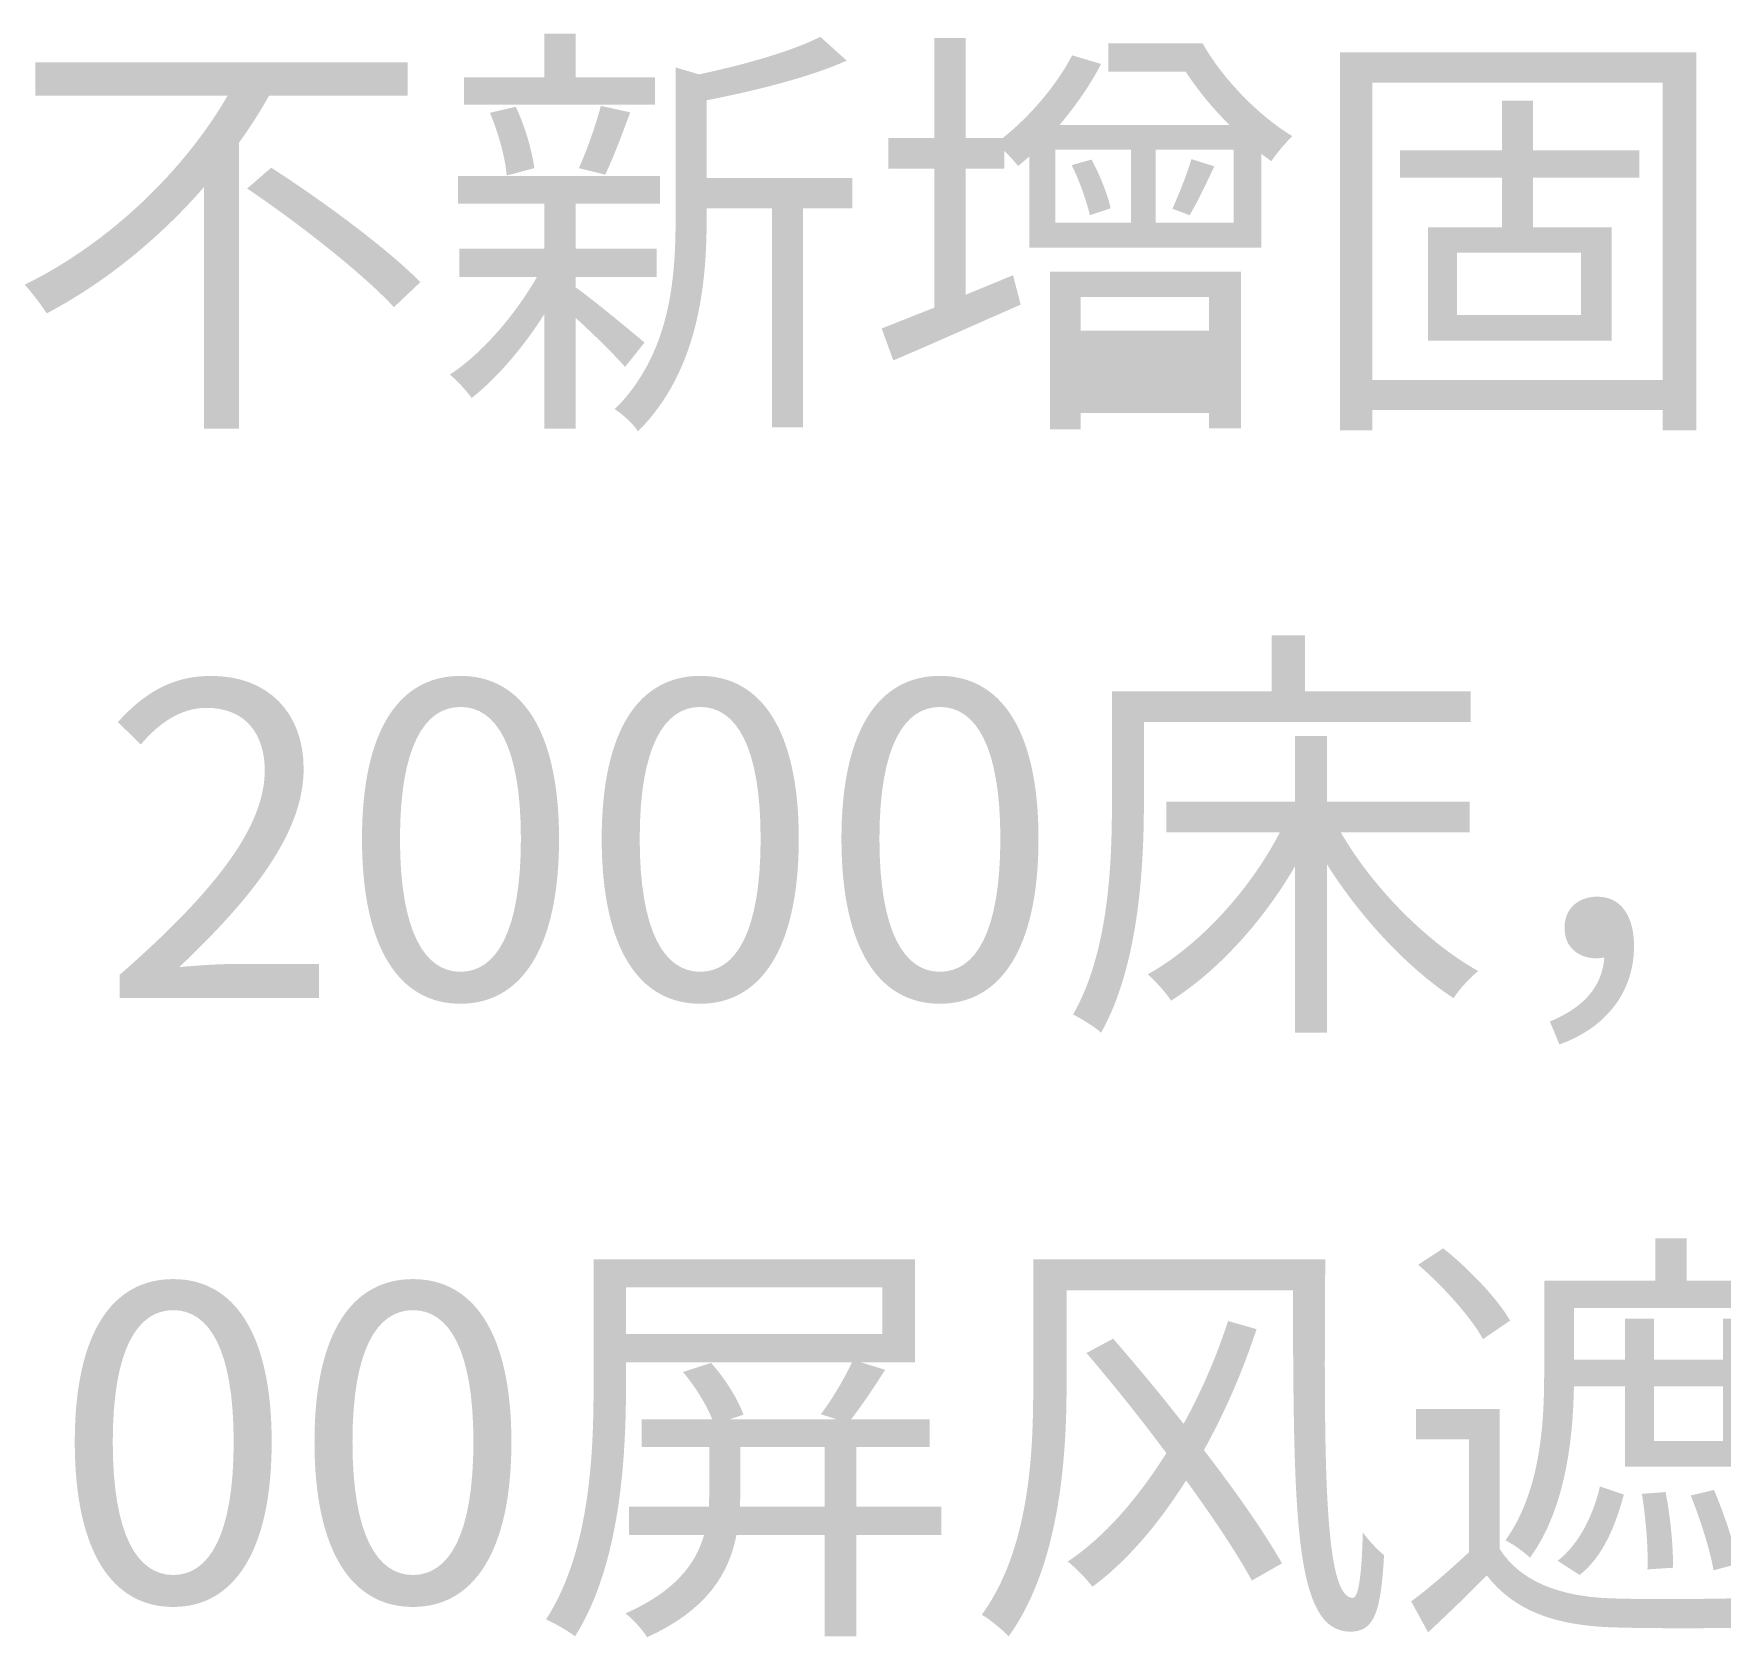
# Model space of a CAD drawing. Header units: millimetres. Extents: x -4600 to 229000, y -4300 to 19460.
# Drawn here: x 60033 to 61153, y 13771 to 14835 of the extents above; entities that cross this region are included whole.
import ezdxf

# ---------------------------------------------------------------- set-up
doc = ezdxf.new("R2010")
doc.units = ezdxf.units.MM
doc.header["$LTSCALE"] = 100
doc.layers.add('A-NOTE', color=7, linetype='Continuous', lineweight=18)

# ---------------------------------------------------------------- blocks, each defined once
blk = doc.blocks.new('A02_SHEET')
at = {"layer": 'A-NOTE'}
for points in [[(20371.9, 14834.5), (20371.9, 14805.6), (20318.6, 14805.6), (20318.6, 14787.5), (20445.3, 14787.5), (20445.3, 14805.6), (20392.8, 14805.6), (20392.8, 14834.5), (20371.9, 14834.5)], [(20727.7, 14599.6), (20727.7, 14622.5), (20812.8, 14622.5), (20812.8, 14599.6), (20727.7, 14599.6)]]:
    blk.add_hatch(color=256, dxfattribs=at).paths.add_polyline_path(points)
h = blk.add_hatch(color=256, dxfattribs=at)
edge = h.paths.add_edge_path()
edge.add_spline(control_points=[(20555, 14832.5), (20536.4, 14823), (20504.3, 14813.9), (20474.5, 14807.6)], knot_values=[0, 0, 0, 0, 1, 1, 1, 1], degree=3, periodic=0)
edge.add_line((20474.5, 14807.6), (20459, 14812.2))
edge.add_line((20459, 14812.2), (20459, 14711.9))
edge.add_spline(control_points=[(20459, 14711.9), (20459, 14671.5), (20455.3, 14621.9), (20418.6, 14585.5)], knot_values=[0, 0, 0, 0, 1, 1, 1, 1], degree=3, periodic=0)
edge.add_spline(control_points=[(20418.6, 14585.5), (20423.5, 14582.7), (20431.2, 14575.5), (20434.1, 14570.9)], knot_values=[0, 0, 0, 0, 1, 1, 1, 1], degree=3, periodic=0)
edge.add_spline(control_points=[(20434.1, 14570.9), (20474.2, 14610.8), (20479.6, 14668.6), (20479.6, 14711.6)], knot_values=[0, 0, 0, 0, 1, 1, 1, 1], degree=3, periodic=0)
edge.add_line((20479.6, 14711.6), (20479.6, 14718.8))
edge.add_line((20479.6, 14718.8), (20522.9, 14718.8))
edge.add_line((20522.9, 14718.8), (20522.9, 14573.5))
edge.add_line((20522.9, 14573.5), (20543.5, 14573.5))
edge.add_line((20543.5, 14573.5), (20543.5, 14718.8))
edge.add_line((20543.5, 14718.8), (20576.2, 14718.8))
edge.add_line((20576.2, 14718.8), (20576.2, 14738.8))
edge.add_line((20576.2, 14738.8), (20479.6, 14738.8))
edge.add_line((20479.6, 14738.8), (20479.6, 14790.4))
edge.add_spline(control_points=[(20479.6, 14790.4), (20511.7, 14796.7), (20547.8, 14805.6), (20572.5, 14816.7)], knot_values=[0, 0, 0, 0, 1, 1, 1, 1], degree=3, periodic=0)
edge.add_line((20572.5, 14816.7), (20555, 14832.5))
h = blk.add_hatch(color=256, dxfattribs=at)
edge = h.paths.add_edge_path()
edge.add_spline(control_points=[(20722, 14820.2), (20711.4, 14799.8), (20693.9, 14779.8), (20676.2, 14765.5)], knot_values=[0, 0, 0, 0, 1, 1, 1, 1], degree=3, periodic=0)
edge.add_line((20676.2, 14765.5), (20651.5, 14765.5))
edge.add_line((20651.5, 14765.5), (20651.5, 14831.6))
edge.add_line((20651.5, 14831.6), (20630.6, 14831.6))
edge.add_line((20630.6, 14831.6), (20630.6, 14765.5))
edge.add_line((20630.6, 14765.5), (20600.2, 14765.5))
edge.add_line((20600.2, 14765.5), (20600.2, 14745.1))
edge.add_line((20600.2, 14745.1), (20630.6, 14745.1))
edge.add_line((20630.6, 14745.1), (20630.6, 14652.9))
edge.add_line((20630.6, 14652.9), (20595.7, 14639.1))
edge.add_line((20595.7, 14639.1), (20603.4, 14617.9))
edge.add_spline(control_points=[(20603.4, 14617.9), (20627.7, 14628.2), (20658.4, 14642), (20687.9, 14654.9)], knot_values=[0, 0, 0, 0, 1, 1, 1, 1], degree=3, periodic=0)
edge.add_line((20687.9, 14654.9), (20682.8, 14674.4))
edge.add_line((20682.8, 14674.4), (20651.5, 14661.5))
edge.add_line((20651.5, 14661.5), (20651.5, 14745.1))
edge.add_line((20651.5, 14745.1), (20677, 14745.1))
edge.add_line((20677, 14745.1), (20677, 14756.9))
edge.add_spline(control_points=[(20677, 14756.9), (20680.5, 14753.4), (20684.2, 14749.4), (20686.2, 14746.8)], knot_values=[0, 0, 0, 0, 1, 1, 1, 1], degree=3, periodic=0)
edge.add_line((20686.2, 14746.8), (20693.6, 14753.1))
edge.add_line((20693.6, 14753.1), (20693.6, 14692.7))
edge.add_line((20693.6, 14692.7), (20847.5, 14692.7))
edge.add_line((20847.5, 14692.7), (20847.5, 14754.9))
edge.add_line((20847.5, 14754.9), (20854.1, 14750))
edge.add_spline(control_points=[(20854.1, 14750), (20857.5, 14755.2), (20863.8, 14762.6), (20868.1, 14766.6)], knot_values=[0, 0, 0, 0, 1, 1, 1, 1], degree=3, periodic=0)
edge.add_spline(control_points=[(20868.1, 14766.6), (20846.6, 14779.5), (20822, 14804.1), (20808.5, 14828.2)], knot_values=[0, 0, 0, 0, 1, 1, 1, 1], degree=3, periodic=0)
edge.add_line((20808.5, 14828.2), (20746.1, 14828.2))
edge.add_line((20746.1, 14828.2), (20746.1, 14809.3))
edge.add_line((20746.1, 14809.3), (20797.4, 14809.3))
edge.add_spline(control_points=[(20797.4, 14809.3), (20805.4, 14797), (20815.4, 14784.9), (20826.3, 14774.1)], knot_values=[0, 0, 0, 0, 1, 1, 1, 1], degree=3, periodic=0)
edge.add_line((20826.3, 14774.1), (20713.7, 14774.1))
edge.add_spline(control_points=[(20713.7, 14774.1), (20724.3, 14786.7), (20734, 14800.4), (20741.2, 14814.5)], knot_values=[0, 0, 0, 0, 1, 1, 1, 1], degree=3, periodic=0)
edge.add_line((20741.2, 14814.5), (20722, 14820.2))
h.paths.add_polyline_path([(20707.4, 14676.7), (20707.4, 14572.1), (20727.7, 14572.1), (20727.7, 14583), (20812.8, 14583), (20812.8, 14572.9), (20834, 14572.9), (20834, 14676.7), (20707.4, 14676.7)], flags=0)
h.paths.add_polyline_path([(20727.7, 14637.7), (20727.7, 14660), (20812.8, 14660), (20812.8, 14637.7), (20727.7, 14637.7)], flags=0)
h.paths.add_polyline_path([(20777.3, 14757.7), (20829.2, 14757.7), (20829.2, 14709.3), (20777.3, 14709.3), (20777.3, 14757.7)], flags=0)
edge = h.paths.add_edge_path(flags=0)
edge.add_spline(control_points=[(20801.1, 14751.4), (20798.5, 14742.3), (20792.8, 14727.9), (20788.5, 14718.5)], knot_values=[0, 0, 0, 0, 1, 1, 1, 1], degree=3, periodic=0)
edge.add_line((20788.5, 14718.5), (20799.9, 14714.2))
edge.add_spline(control_points=[(20799.9, 14714.2), (20805.1, 14722.8), (20810.8, 14734.8), (20816.3, 14746.6)], knot_values=[0, 0, 0, 0, 1, 1, 1, 1], degree=3, periodic=0)
edge.add_line((20816.3, 14746.6), (20801.1, 14751.4))
h.paths.add_polyline_path([(20710.8, 14757.7), (20761, 14757.7), (20761, 14709.3), (20710.8, 14709.3), (20710.8, 14757.7)], flags=0)
edge = h.paths.add_edge_path(flags=0)
edge.add_spline(control_points=[(20721.7, 14747.4), (20726.9, 14737.1), (20731.7, 14723.1), (20733.8, 14714.2)], knot_values=[0, 0, 0, 0, 1, 1, 1, 1], degree=3, periodic=0)
edge.add_line((20733.8, 14714.2), (20747.5, 14718.8))
edge.add_spline(control_points=[(20747.5, 14718.8), (20745.8, 14727.4), (20740.3, 14741.1), (20734.9, 14751.1)], knot_values=[0, 0, 0, 0, 1, 1, 1, 1], degree=3, periodic=0)
edge.add_line((20734.9, 14751.1), (20721.7, 14747.4))
h = blk.add_hatch(color=256, dxfattribs=at)
h.paths.add_polyline_path([(20899.6, 14822.2), (20899.6, 14571.5), (20921.1, 14571.5), (20921.1, 14585), (21113.6, 14585), (21113.6, 14571.5), (21136, 14571.5), (21136, 14822.2), (20899.6, 14822.2)])
h.paths.add_polyline_path([(20921.1, 14605), (20921.1, 14802.1), (21113.6, 14802.1), (21113.6, 14605), (20921.1, 14605)], flags=0)
h.paths.add_polyline_path([(20958.1, 14706.2), (20958.1, 14631.1), (21079.8, 14631.1), (21079.8, 14706.2), (21027.7, 14706.2), (21027.7, 14739.1), (21098.2, 14739.1), (21098.2, 14757.2), (21027.7, 14757.2), (21027.7, 14790.1), (21007.1, 14790.1), (21007.1, 14757.2), (20939.5, 14757.2), (20939.5, 14739.1), (21007.1, 14739.1), (21007.1, 14706.2), (20958.1, 14706.2)], flags=0)
h.paths.add_polyline_path([(20977.3, 14689.3), (21059.5, 14689.3), (21059.5, 14648), (20977.3, 14648), (20977.3, 14689.3)], flags=0)
h = blk.add_hatch(color=256, dxfattribs=at)
edge = h.paths.add_edge_path()
edge.add_line((20034.4, 14815.6), (20034.4, 14793.5))
edge.add_line((20034.4, 14793.5), (20161.9, 14793.5))
edge.add_spline(control_points=[(20161.9, 14793.5), (20133.5, 14744.5), (20084.3, 14696.1), (20027.3, 14668.1)], knot_values=[0, 0, 0, 0, 1, 1, 1, 1], degree=3, periodic=0)
edge.add_spline(control_points=[(20027.3, 14668.1), (20031.8, 14663.2), (20038.4, 14654.6), (20041.9, 14649.1)], knot_values=[0, 0, 0, 0, 1, 1, 1, 1], degree=3, periodic=0)
edge.add_spline(control_points=[(20041.9, 14649.1), (20081.7, 14670.1), (20117.2, 14699.6), (20146.2, 14732.8)], knot_values=[0, 0, 0, 0, 1, 1, 1, 1], degree=3, periodic=0)
edge.add_line((20146.2, 14732.8), (20146.2, 14572.7))
edge.add_line((20146.2, 14572.7), (20169.4, 14572.7))
edge.add_line((20169.4, 14572.7), (20169.4, 14762.3))
edge.add_spline(control_points=[(20169.4, 14762.3), (20176.8, 14772.3), (20183.4, 14782.9), (20189.4, 14793.5)], knot_values=[0, 0, 0, 0, 1, 1, 1, 1], degree=3, periodic=0)
edge.add_line((20189.4, 14793.5), (20281.4, 14793.5))
edge.add_line((20281.4, 14793.5), (20281.4, 14815.6))
edge.add_line((20281.4, 14815.6), (20034.4, 14815.6))
edge = h.paths.add_edge_path(flags=0)
edge.add_spline(control_points=[(20174.8, 14731.9), (20208.9, 14709), (20251.9, 14675.2), (20272.2, 14653.2)], knot_values=[0, 0, 0, 0, 1, 1, 1, 1], degree=3, periodic=0)
edge.add_line((20272.2, 14653.2), (20289.7, 14669.8))
edge.add_spline(control_points=[(20289.7, 14669.8), (20268.2, 14691.8), (20224.7, 14723.9), (20190.8, 14745.7)], knot_values=[0, 0, 0, 0, 1, 1, 1, 1], degree=3, periodic=0)
edge.add_line((20190.8, 14745.7), (20174.8, 14731.9))
h = blk.add_hatch(color=256, dxfattribs=at)
edge = h.paths.add_edge_path()
edge.add_spline(control_points=[(20335.8, 14782.1), (20341.5, 14769.2), (20346.1, 14751.7), (20347, 14740.5)], knot_values=[0, 0, 0, 0, 1, 1, 1, 1], degree=3, periodic=0)
edge.add_line((20347, 14740.5), (20365.3, 14745.4))
edge.add_spline(control_points=[(20365.3, 14745.4), (20363.9, 14756.6), (20359, 14773.5), (20353, 14786.1)], knot_values=[0, 0, 0, 0, 1, 1, 1, 1], degree=3, periodic=0)
edge.add_line((20353, 14786.1), (20335.8, 14782.1))
h = blk.add_hatch(color=256, dxfattribs=at)
edge = h.paths.add_edge_path()
edge.add_spline(control_points=[(20409.4, 14786.7), (20406.3, 14774.6), (20400, 14756.6), (20394.8, 14745.4)], knot_values=[0, 0, 0, 0, 1, 1, 1, 1], degree=3, periodic=0)
edge.add_line((20394.8, 14745.4), (20412.3, 14741.1))
edge.add_spline(control_points=[(20412.3, 14741.1), (20417.5, 14751.7), (20423.5, 14767.8), (20428.9, 14782.4)], knot_values=[0, 0, 0, 0, 1, 1, 1, 1], degree=3, periodic=0)
edge.add_line((20428.9, 14782.4), (20409.4, 14786.7))
h = blk.add_hatch(color=256, dxfattribs=at)
edge = h.paths.add_edge_path()
edge.add_line((20314.6, 14740.3), (20314.6, 14721.9))
edge.add_line((20314.6, 14721.9), (20371.9, 14721.9))
edge.add_line((20371.9, 14721.9), (20371.9, 14692.1))
edge.add_line((20371.9, 14692.1), (20315.5, 14692.1))
edge.add_line((20315.5, 14692.1), (20315.5, 14673.2))
edge.add_line((20315.5, 14673.2), (20367, 14673.2))
edge.add_spline(control_points=[(20367, 14673.2), (20352.7, 14648), (20329.8, 14621.6), (20309.2, 14608.5)], knot_values=[0, 0, 0, 0, 1, 1, 1, 1], degree=3, periodic=0)
edge.add_spline(control_points=[(20309.2, 14608.5), (20313.8, 14605), (20320.1, 14597.9), (20323.8, 14593)], knot_values=[0, 0, 0, 0, 1, 1, 1, 1], degree=3, periodic=0)
edge.add_spline(control_points=[(20323.8, 14593), (20340.1, 14605.9), (20357.9, 14626.2), (20371.9, 14648.6)], knot_values=[0, 0, 0, 0, 1, 1, 1, 1], degree=3, periodic=0)
edge.add_line((20371.9, 14648.6), (20371.9, 14572.7))
edge.add_line((20371.9, 14572.7), (20392.8, 14572.7))
edge.add_line((20392.8, 14572.7), (20392.8, 14646))
edge.add_spline(control_points=[(20392.8, 14646), (20404.9, 14635.1), (20419.2, 14620.8), (20425.5, 14613.6)], knot_values=[0, 0, 0, 0, 1, 1, 1, 1], degree=3, periodic=0)
edge.add_line((20425.5, 14613.6), (20438.4, 14629.7))
edge.add_spline(control_points=[(20438.4, 14629.7), (20431.5, 14635.7), (20403.7, 14658.6), (20392.8, 14666.3)], knot_values=[0, 0, 0, 0, 1, 1, 1, 1], degree=3, periodic=0)
edge.add_line((20392.8, 14666.3), (20392.8, 14673.2))
edge.add_line((20392.8, 14673.2), (20446.4, 14673.2))
edge.add_line((20446.4, 14673.2), (20446.4, 14692.1))
edge.add_line((20446.4, 14692.1), (20392.8, 14692.1))
edge.add_line((20392.8, 14692.1), (20392.8, 14721.9))
edge.add_line((20392.8, 14721.9), (20448.7, 14721.9))
edge.add_line((20448.7, 14721.9), (20448.7, 14740.3))
edge.add_line((20448.7, 14740.3), (20314.6, 14740.3))
h = blk.add_hatch(color=256, dxfattribs=at)
edge = h.paths.add_edge_path()
edge.add_line((20748.4, 14398.4), (20748.4, 14324.2))
edge.add_spline(control_points=[(20748.4, 14324.2), (20748.4, 14283.2), (20746.1, 14225.1), (20722.6, 14184.1)], knot_values=[0, 0, 0, 0, 1, 1, 1, 1], degree=3, periodic=0)
edge.add_spline(control_points=[(20722.6, 14184.1), (20727.7, 14181.8), (20737.2, 14175.8), (20741.2, 14172.1)], knot_values=[0, 0, 0, 0, 1, 1, 1, 1], degree=3, periodic=0)
edge.add_spline(control_points=[(20741.2, 14172.1), (20765.8, 14215.6), (20769.6, 14280.4), (20769.6, 14324.2)], knot_values=[0, 0, 0, 0, 1, 1, 1, 1], degree=3, periodic=0)
edge.add_line((20769.6, 14324.2), (20769.6, 14378.1))
edge.add_line((20769.6, 14378.1), (20986.4, 14378.1))
edge.add_line((20986.4, 14378.1), (20986.4, 14398.4))
edge.add_line((20986.4, 14398.4), (20876.4, 14398.4))
edge.add_line((20876.4, 14398.4), (20876.4, 14435.7))
edge.add_line((20876.4, 14435.7), (20854.4, 14435.7))
edge.add_line((20854.4, 14435.7), (20854.4, 14398.4))
edge.add_line((20854.4, 14398.4), (20748.4, 14398.4))
edge = h.paths.add_edge_path(flags=0)
edge.add_line((20869.8, 14368.9), (20869.8, 14325.4))
edge.add_line((20869.8, 14325.4), (20784.5, 14325.4))
edge.add_line((20784.5, 14325.4), (20784.5, 14305))
edge.add_line((20784.5, 14305), (20859.8, 14305))
edge.add_spline(control_points=[(20859.8, 14305), (20840, 14266.6), (20805.9, 14229.4), (20772.1, 14210.8)], knot_values=[0, 0, 0, 0, 1, 1, 1, 1], degree=3, periodic=0)
edge.add_spline(control_points=[(20772.1, 14210.8), (20777, 14206.7), (20784.2, 14198.7), (20787.6, 14193.3)], knot_values=[0, 0, 0, 0, 1, 1, 1, 1], degree=3, periodic=0)
edge.add_spline(control_points=[(20787.6, 14193.3), (20818, 14212.5), (20848.3, 14245.4), (20869.8, 14282.4)], knot_values=[0, 0, 0, 0, 1, 1, 1, 1], degree=3, periodic=0)
edge.add_line((20869.8, 14282.4), (20869.8, 14172.1))
edge.add_line((20869.8, 14172.1), (20891, 14172.1))
edge.add_line((20891, 14172.1), (20891, 14283.8))
edge.add_spline(control_points=[(20891, 14283.8), (20913.7, 14247.7), (20945.5, 14214.2), (20975, 14195)], knot_values=[0, 0, 0, 0, 1, 1, 1, 1], degree=3, periodic=0)
edge.add_spline(control_points=[(20975, 14195), (20978.7, 14201), (20986.2, 14208.8), (20991.3, 14213)], knot_values=[0, 0, 0, 0, 1, 1, 1, 1], degree=3, periodic=0)
edge.add_spline(control_points=[(20991.3, 14213), (20957.8, 14231.7), (20921.4, 14268.1), (20900.2, 14305)], knot_values=[0, 0, 0, 0, 1, 1, 1, 1], degree=3, periodic=0)
edge.add_line((20900.2, 14305), (20985.6, 14305))
edge.add_line((20985.6, 14305), (20985.6, 14325.4))
edge.add_line((20985.6, 14325.4), (20891, 14325.4))
edge.add_line((20891, 14325.4), (20891, 14368.9))
edge.add_line((20891, 14368.9), (20869.8, 14368.9))
h = blk.add_hatch(color=256, dxfattribs=at)
edge = h.paths.add_edge_path()
edge.add_line((20090.3, 14195), (20222.4, 14195))
edge.add_line((20222.4, 14195), (20222.4, 14217.6))
edge.add_line((20222.4, 14217.6), (20164.2, 14217.6))
edge.add_spline(control_points=[(20164.2, 14217.6), (20153.6, 14217.6), (20140.7, 14216.5), (20129.8, 14215.6)], knot_values=[0, 0, 0, 0, 1, 1, 1, 1], degree=3, periodic=0)
edge.add_spline(control_points=[(20129.8, 14215.6), (20179.1, 14262.3), (20212.3, 14305), (20212.3, 14347.1), (20212.3, 14384.4), (20188.6, 14408.7), (20151, 14408.7), (20124.4, 14408.7), (20106, 14396.7), (20089.1, 14378.1)], knot_values=[0, 0, 0, 0, 1, 1, 1, 2, 2, 2, 3, 3, 3, 3], degree=3, periodic=0)
edge.add_line((20089.1, 14378.1), (20104.3, 14363.2))
edge.add_spline(control_points=[(20104.3, 14363.2), (20116.1, 14377.2), (20130.7, 14387.5), (20147.9, 14387.5), (20173.9, 14387.5), (20186.5, 14370), (20186.5, 14346), (20186.5, 14309.9), (20156.2, 14268.1), (20090.3, 14210.5)], knot_values=[0, 0, 0, 0, 1, 1, 1, 2, 2, 2, 3, 3, 3, 3], degree=3, periodic=0)
edge.add_line((20090.3, 14210.5), (20090.3, 14195))
h = blk.add_hatch(color=256, dxfattribs=at)
edge = h.paths.add_edge_path()
edge.add_spline(control_points=[(20316.3, 14191.3), (20356.2, 14191.3), (20381.7, 14227.4), (20381.7, 14300.7), (20381.7, 14373.5), (20356.2, 14408.7), (20316.3, 14408.7), (20276.2, 14408.7), (20251, 14373.5), (20251, 14300.7), (20251, 14227.4), (20276.2, 14191.3), (20316.3, 14191.3)], knot_values=[0, 0, 0, 0, 1, 1, 1, 2, 2, 2, 3, 3, 3, 4, 4, 4, 4], degree=3, periodic=0)
edge = h.paths.add_edge_path(flags=0)
edge.add_spline(control_points=[(20316.3, 14212.5), (20292.6, 14212.5), (20276.2, 14239.1), (20276.2, 14300.7), (20276.2, 14362), (20292.6, 14388.1), (20316.3, 14388.1), (20340.1, 14388.1), (20356.4, 14362), (20356.4, 14300.7), (20356.4, 14239.1), (20340.1, 14212.5), (20316.3, 14212.5)], knot_values=[0, 0, 0, 0, 1, 1, 1, 2, 2, 2, 3, 3, 3, 4, 4, 4, 4], degree=3, periodic=0)
h = blk.add_hatch(color=256, dxfattribs=at)
edge = h.paths.add_edge_path()
edge.add_spline(control_points=[(20475.3, 14191.3), (20515.2, 14191.3), (20540.7, 14227.4), (20540.7, 14300.7), (20540.7, 14373.5), (20515.2, 14408.7), (20475.3, 14408.7), (20435.2, 14408.7), (20410, 14373.5), (20410, 14300.7), (20410, 14227.4), (20435.2, 14191.3), (20475.3, 14191.3)], knot_values=[0, 0, 0, 0, 1, 1, 1, 2, 2, 2, 3, 3, 3, 4, 4, 4, 4], degree=3, periodic=0)
edge = h.paths.add_edge_path(flags=0)
edge.add_spline(control_points=[(20475.3, 14212.5), (20451.6, 14212.5), (20435.2, 14239.1), (20435.2, 14300.7), (20435.2, 14362), (20451.6, 14388.1), (20475.3, 14388.1), (20499.1, 14388.1), (20515.4, 14362), (20515.4, 14300.7), (20515.4, 14239.1), (20499.1, 14212.5), (20475.3, 14212.5)], knot_values=[0, 0, 0, 0, 1, 1, 1, 2, 2, 2, 3, 3, 3, 4, 4, 4, 4], degree=3, periodic=0)
h = blk.add_hatch(color=256, dxfattribs=at)
edge = h.paths.add_edge_path()
edge.add_spline(control_points=[(20634.3, 14191.3), (20674.2, 14191.3), (20699.7, 14227.4), (20699.7, 14300.7), (20699.7, 14373.5), (20674.2, 14408.7), (20634.3, 14408.7), (20594.2, 14408.7), (20569, 14373.5), (20569, 14300.7), (20569, 14227.4), (20594.2, 14191.3), (20634.3, 14191.3)], knot_values=[0, 0, 0, 0, 1, 1, 1, 2, 2, 2, 3, 3, 3, 4, 4, 4, 4], degree=3, periodic=0)
edge = h.paths.add_edge_path(flags=0)
edge.add_spline(control_points=[(20634.3, 14212.5), (20610.6, 14212.5), (20594.2, 14239.1), (20594.2, 14300.7), (20594.2, 14362), (20610.6, 14388.1), (20634.3, 14388.1), (20658.1, 14388.1), (20674.4, 14362), (20674.4, 14300.7), (20674.4, 14239.1), (20658.1, 14212.5), (20634.3, 14212.5)], knot_values=[0, 0, 0, 0, 1, 1, 1, 2, 2, 2, 3, 3, 3, 4, 4, 4, 4], degree=3, periodic=0)
h = blk.add_hatch(color=256, dxfattribs=at)
edge = h.paths.add_edge_path()
edge.add_spline(control_points=[(21045.2, 14164.3), (21075.3, 14174.9), (21094.7, 14198.4), (21094.7, 14229.4), (21094.7, 14249.4), (21086.1, 14262.3), (21070.4, 14262.3), (21058.6, 14262.3), (21048.6, 14255.2), (21048.6, 14241.7), (21048.6, 14228.2), (21058.3, 14221.4), (21070.1, 14221.4)], knot_values=[0, 0, 0, 0, 1, 1, 1, 2, 2, 2, 3, 3, 3, 4, 4, 4, 4], degree=3, periodic=0)
edge.add_line((21070.1, 14221.4), (21075, 14221.9))
edge.add_spline(control_points=[(21075, 14221.9), (21073.5, 14202.2), (21060.9, 14188.7), (21038.9, 14179.5)], knot_values=[0, 0, 0, 0, 1, 1, 1, 1], degree=3, periodic=0)
edge.add_line((21038.9, 14179.5), (21045.2, 14164.3))
h = blk.add_hatch(color=256, dxfattribs=at)
edge = h.paths.add_edge_path()
edge.add_line((21088.7, 13982.4), (21088.7, 13955.2))
edge.add_line((21088.7, 13955.2), (21054.9, 13955.2))
edge.add_line((21054.9, 13955.2), (21054.9, 13989.5))
edge.add_line((21054.9, 13989.5), (21208.5, 13989.5))
edge.add_line((21208.5, 13989.5), (21208.5, 14007.6))
edge.add_line((21208.5, 14007.6), (21129.7, 14007.6))
edge.add_line((21129.7, 14007.6), (21129.7, 14035.7))
edge.add_line((21129.7, 14035.7), (21108.8, 14035.7))
edge.add_line((21108.8, 14035.7), (21108.8, 14007.6))
edge.add_line((21108.8, 14007.6), (21035.1, 14007.6))
edge.add_line((21035.1, 14007.6), (21035.1, 13946))
edge.add_spline(control_points=[(21035.1, 13946), (21035.1, 13912.7), (21032.6, 13867.8), (21009.4, 13835.4)], knot_values=[0, 0, 0, 0, 1, 1, 1, 1], degree=3, periodic=0)
edge.add_spline(control_points=[(21009.4, 13835.4), (21013.9, 13833.4), (21022.3, 13827.4), (21025.7, 13823.9)], knot_values=[0, 0, 0, 0, 1, 1, 1, 1], degree=3, periodic=0)
edge.add_spline(control_points=[(21025.7, 13823.9), (21050.9, 13858.6), (21054.9, 13909.3), (21054.9, 13945.7)], knot_values=[0, 0, 0, 0, 1, 1, 1, 1], degree=3, periodic=0)
edge.add_line((21054.9, 13945.7), (21054.9, 13937.7))
edge.add_line((21054.9, 13937.7), (21088.7, 13937.7))
edge.add_line((21088.7, 13937.7), (21088.7, 13884.4))
edge.add_line((21088.7, 13884.4), (21173.5, 13884.4))
edge.add_line((21173.5, 13884.4), (21173.5, 13937.7))
edge.add_line((21173.5, 13937.7), (21208.2, 13937.7))
edge.add_line((21208.2, 13937.7), (21208.2, 13955.2))
edge.add_line((21208.2, 13955.2), (21173.5, 13955.2))
edge.add_line((21173.5, 13955.2), (21173.5, 13982.4))
edge.add_line((21173.5, 13982.4), (21153.8, 13982.4))
edge.add_line((21153.8, 13982.4), (21153.8, 13955.2))
edge.add_line((21153.8, 13955.2), (21107.9, 13955.2))
edge.add_line((21107.9, 13955.2), (21107.9, 13982.4))
edge.add_line((21107.9, 13982.4), (21088.7, 13982.4))
edge = h.paths.add_edge_path(flags=0)
edge.add_line((21005.6, 13922.5), (20950.1, 13922.5))
edge.add_line((20950.1, 13922.5), (20950.1, 13902.4))
edge.add_line((20950.1, 13902.4), (20985.3, 13902.4))
edge.add_line((20985.3, 13902.4), (20985.3, 13827.7))
edge.add_spline(control_points=[(20985.3, 13827.7), (20972.7, 13815.9), (20958.6, 13803.6), (20946.9, 13795)], knot_values=[0, 0, 0, 0, 1, 1, 1, 1], degree=3, periodic=0)
edge.add_line((20946.9, 13795), (20958.1, 13774.4))
edge.add_spline(control_points=[(20958.1, 13774.4), (20971.8, 13787.3), (20984.7, 13799.6), (20997, 13812.2)], knot_values=[0, 0, 0, 0, 1, 1, 1, 1], degree=3, periodic=0)
edge.add_spline(control_points=[(20997, 13812.2), (21014.8, 13789.3), (21041.2, 13779.2), (21079.3, 13777.8), (21111.6, 13776.7), (21174.4, 13777.2), (21207, 13778.4)], knot_values=[0, 0, 0, 0, 1, 1, 1, 2, 2, 2, 2], degree=3, periodic=0)
edge.add_spline(control_points=[(21207, 13778.4), (21207.9, 13784.7), (21211.1, 13794.1), (21213.6, 13799)], knot_values=[0, 0, 0, 0, 1, 1, 1, 1], degree=3, periodic=0)
edge.add_spline(control_points=[(21213.6, 13799), (21178.7, 13796.7), (21111.1, 13795.9), (21078.7, 13797), (21044.9, 13798.4), (21019.4, 13808.2), (21005.6, 13829.7)], knot_values=[0, 0, 0, 0, 1, 1, 1, 2, 2, 2, 2], degree=3, periodic=0)
edge.add_line((21005.6, 13829.7), (21005.6, 13922.5))
edge = h.paths.add_edge_path(flags=0)
edge.add_spline(control_points=[(21166.6, 13867.5), (21178.1, 13851.2), (21190.4, 13828.8), (21195.3, 13813.9)], knot_values=[0, 0, 0, 0, 1, 1, 1, 1], degree=3, periodic=0)
edge.add_line((21195.3, 13813.9), (21211.6, 13821.1))
edge.add_spline(control_points=[(21211.6, 13821.1), (21206.2, 13835.4), (21193.9, 13857.5), (21181.5, 13873.5)], knot_values=[0, 0, 0, 0, 1, 1, 1, 1], degree=3, periodic=0)
edge.add_line((21181.5, 13873.5), (21166.6, 13867.5))
edge = h.paths.add_edge_path(flags=0)
edge.add_spline(control_points=[(21072.1, 13871.2), (21067.8, 13852.6), (21058.3, 13832.8), (21044, 13821.9)], knot_values=[0, 0, 0, 0, 1, 1, 1, 1], degree=3, periodic=0)
edge.add_line((21044, 13821.9), (21058.6, 13812.5))
edge.add_spline(control_points=[(21058.6, 13812.5), (21074.4, 13824.8), (21082.7, 13846.3), (21087.9, 13865.8)], knot_values=[0, 0, 0, 0, 1, 1, 1, 1], degree=3, periodic=0)
edge.add_line((21087.9, 13865.8), (21072.1, 13871.2))
h.paths.add_polyline_path([(21153.8, 13937.7), (21153.8, 13901.3), (21107.9, 13901.3), (21107.9, 13937.7), (21153.8, 13937.7)], flags=0)
edge = h.paths.add_edge_path(flags=0)
edge.add_spline(control_points=[(21132.3, 13865.2), (21138.6, 13849.4), (21145.2, 13829.1), (21147.4, 13815.6)], knot_values=[0, 0, 0, 0, 1, 1, 1, 1], degree=3, periodic=0)
edge.add_line((21147.4, 13815.6), (21163.5, 13819.9))
edge.add_spline(control_points=[(21163.5, 13819.9), (21161.2, 13833.1), (21154.3, 13853.4), (21147.7, 13868.9)], knot_values=[0, 0, 0, 0, 1, 1, 1, 1], degree=3, periodic=0)
edge.add_line((21147.7, 13868.9), (21132.3, 13865.2))
edge = h.paths.add_edge_path(flags=0)
edge.add_spline(control_points=[(21099.9, 13866.3), (21102.5, 13850.3), (21104.2, 13829.7), (21103.6, 13816.2)], knot_values=[0, 0, 0, 0, 1, 1, 1, 1], degree=3, periodic=0)
edge.add_line((21103.6, 13816.2), (21120.5, 13817.3))
edge.add_spline(control_points=[(21120.5, 13817.3), (21120.8, 13830.8), (21118.8, 13851.4), (21115.6, 13867.5)], knot_values=[0, 0, 0, 0, 1, 1, 1, 1], degree=3, periodic=0)
edge.add_line((21115.6, 13867.5), (21099.9, 13866.3))
h = blk.add_hatch(color=256, dxfattribs=at)
edge = h.paths.add_edge_path()
edge.add_spline(control_points=[(20463.9, 13947.1), (20471.9, 13937.7), (20479.6, 13925.1), (20483.4, 13915.6)], knot_values=[0, 0, 0, 0, 1, 1, 1, 1], degree=3, periodic=0)
edge.add_line((20483.4, 13915.6), (20436.4, 13915.6))
edge.add_line((20436.4, 13915.6), (20436.4, 13897.3))
edge.add_line((20436.4, 13897.3), (20481.4, 13897.3))
edge.add_line((20481.4, 13897.3), (20481.4, 13868.9))
edge.add_line((20481.4, 13868.9), (20481.1, 13857.7))
edge.add_line((20481.1, 13857.7), (20428.1, 13857.7))
edge.add_line((20428.1, 13857.7), (20428.1, 13839.1))
edge.add_line((20428.1, 13839.1), (20477.9, 13839.1))
edge.add_spline(control_points=[(20477.9, 13839.1), (20472.5, 13819.9), (20458.7, 13801.6), (20425.8, 13787)], knot_values=[0, 0, 0, 0, 1, 1, 1, 1], degree=3, periodic=0)
edge.add_spline(control_points=[(20425.8, 13787), (20430.4, 13783.5), (20437.2, 13776.1), (20440.1, 13771.2)], knot_values=[0, 0, 0, 0, 1, 1, 1, 1], degree=3, periodic=0)
edge.add_spline(control_points=[(20440.1, 13771.2), (20479.9, 13789.3), (20494.5, 13813.6), (20499.4, 13839.1)], knot_values=[0, 0, 0, 0, 1, 1, 1, 1], degree=3, periodic=0)
edge.add_line((20499.4, 13839.1), (20557.8, 13839.1))
edge.add_line((20557.8, 13839.1), (20557.8, 13771.8))
edge.add_line((20557.8, 13771.8), (20578.8, 13771.8))
edge.add_line((20578.8, 13771.8), (20578.8, 13839.1))
edge.add_line((20578.8, 13839.1), (20635.2, 13839.1))
edge.add_line((20635.2, 13839.1), (20635.2, 13857.7))
edge.add_line((20635.2, 13857.7), (20578.8, 13857.7))
edge.add_line((20578.8, 13857.7), (20578.8, 13897.3))
edge.add_line((20578.8, 13897.3), (20627.5, 13897.3))
edge.add_line((20627.5, 13897.3), (20627.5, 13915.6))
edge.add_line((20627.5, 13915.6), (20575.3, 13915.6))
edge.add_spline(control_points=[(20575.3, 13915.6), (20582.2, 13924.5), (20590.8, 13937.1), (20598, 13948.6)], knot_values=[0, 0, 0, 0, 1, 1, 1, 1], degree=3, periodic=0)
edge.add_line((20598, 13948.6), (20582.2, 13953.4))
edge.add_line((20582.2, 13953.4), (20617.7, 13953.4))
edge.add_line((20617.7, 13953.4), (20617.7, 14021.9))
edge.add_line((20617.7, 14021.9), (20404.6, 14021.9))
edge.add_line((20404.6, 14021.9), (20404.6, 13937.7))
edge.add_spline(control_points=[(20404.6, 13937.7), (20404.6, 13891.8), (20402, 13827.9), (20373.1, 13783)], knot_values=[0, 0, 0, 0, 1, 1, 1, 1], degree=3, periodic=0)
edge.add_spline(control_points=[(20373.1, 13783), (20378.5, 13780.7), (20388, 13775.2), (20392.3, 13771.8)], knot_values=[0, 0, 0, 0, 1, 1, 1, 1], degree=3, periodic=0)
edge.add_spline(control_points=[(20392.3, 13771.8), (20422, 13818.8), (20426.1, 13889), (20426.1, 13937.7)], knot_values=[0, 0, 0, 0, 1, 1, 1, 1], degree=3, periodic=0)
edge.add_line((20426.1, 13937.7), (20426.1, 13953.4))
edge.add_line((20426.1, 13953.4), (20575.9, 13953.4))
edge.add_spline(control_points=[(20575.9, 13953.4), (20571, 13942.8), (20562.4, 13928.2), (20555.3, 13919.1)], knot_values=[0, 0, 0, 0, 1, 1, 1, 1], degree=3, periodic=0)
edge.add_line((20555.3, 13919.1), (20566.2, 13915.6))
edge.add_line((20566.2, 13915.6), (20494.5, 13915.6))
edge.add_line((20494.5, 13915.6), (20504, 13918.8))
edge.add_spline(control_points=[(20504, 13918.8), (20500.5, 13928.8), (20491.7, 13943.1), (20482.5, 13953.1)], knot_values=[0, 0, 0, 0, 1, 1, 1, 1], degree=3, periodic=0)
edge.add_line((20482.5, 13953.1), (20463.9, 13947.1))
h.paths.add_polyline_path([(20426.1, 14003.3), (20596.2, 14003.3), (20596.2, 13972.3), (20426.1, 13972.3), (20426.1, 14003.3)], flags=0)
h.paths.add_polyline_path([(20557.8, 13857.7), (20501.7, 13857.7), (20502, 13868.6), (20502, 13897.3), (20557.8, 13897.3), (20557.8, 13857.7)], flags=0)
h = blk.add_hatch(color=256, dxfattribs=at)
edge = h.paths.add_edge_path()
edge.add_line((20696.2, 14021.9), (20696.2, 13936.8))
edge.add_spline(control_points=[(20696.2, 13936.8), (20696.2, 13891.5), (20693.4, 13829.4), (20662.1, 13786.1)], knot_values=[0, 0, 0, 0, 1, 1, 1, 1], degree=3, periodic=0)
edge.add_spline(control_points=[(20662.1, 13786.1), (20667, 13783.5), (20676.2, 13775.8), (20679.9, 13771.8)], knot_values=[0, 0, 0, 0, 1, 1, 1, 1], degree=3, periodic=0)
edge.add_spline(control_points=[(20679.9, 13771.8), (20713.1, 13817.6), (20718.3, 13888.7), (20718.3, 13936.8)], knot_values=[0, 0, 0, 0, 1, 1, 1, 1], degree=3, periodic=0)
edge.add_line((20718.3, 13936.8), (20718.3, 14001.3))
edge.add_line((20718.3, 14001.3), (20868.4, 14001.3))
edge.add_spline(control_points=[(20868.4, 14001.3), (20869, 13852), (20869, 13774.9), (20906.5, 13774.9), (20922.3, 13774.9), (20926.8, 13787.6), (20928.9, 13825.7)], knot_values=[0, 0, 0, 0, 1, 1, 1, 2, 2, 2, 2], degree=3, periodic=0)
edge.add_spline(control_points=[(20928.9, 13825.7), (20924.8, 13828.8), (20918.5, 13835.7), (20914.8, 13840.6)], knot_values=[0, 0, 0, 0, 1, 1, 1, 1], degree=3, periodic=0)
edge.add_spline(control_points=[(20914.8, 13840.6), (20914.2, 13817.1), (20912.5, 13797.3), (20908.2, 13797.3), (20889, 13797.3), (20889, 13886.7), (20889.9, 14021.9)], knot_values=[0, 0, 0, 0, 1, 1, 1, 2, 2, 2, 2], degree=3, periodic=0)
edge.add_line((20889.9, 14021.9), (20696.2, 14021.9))
edge = h.paths.add_edge_path(flags=0)
edge.add_spline(control_points=[(20825.4, 13980.9), (20818, 13958), (20808, 13934.5), (20795.9, 13912.7)], knot_values=[0, 0, 0, 0, 1, 1, 1, 1], degree=3, periodic=0)
edge.add_spline(control_points=[(20795.9, 13912.7), (20780.5, 13932.5), (20764.1, 13952), (20749.2, 13969.2)], knot_values=[0, 0, 0, 0, 1, 1, 1, 1], degree=3, periodic=0)
edge.add_line((20749.2, 13969.2), (20731.5, 13959.7))
edge.add_spline(control_points=[(20731.5, 13959.7), (20748.6, 13939.7), (20767.3, 13916.5), (20784.5, 13893.3)], knot_values=[0, 0, 0, 0, 1, 1, 1, 1], degree=3, periodic=0)
edge.add_spline(control_points=[(20784.5, 13893.3), (20765.6, 13863.2), (20743.2, 13837.4), (20719.1, 13821.4)], knot_values=[0, 0, 0, 0, 1, 1, 1, 1], degree=3, periodic=0)
edge.add_spline(control_points=[(20719.1, 13821.4), (20724.3, 13817.3), (20731.5, 13809.9), (20735.5, 13804.7)], knot_values=[0, 0, 0, 0, 1, 1, 1, 1], degree=3, periodic=0)
edge.add_spline(control_points=[(20735.5, 13804.7), (20758.4, 13821.6), (20779.6, 13846.6), (20797.6, 13875.2)], knot_values=[0, 0, 0, 0, 1, 1, 1, 1], degree=3, periodic=0)
edge.add_spline(control_points=[(20797.6, 13875.2), (20815.7, 13850.3), (20831.4, 13826.8), (20841.2, 13808.8)], knot_values=[0, 0, 0, 0, 1, 1, 1, 1], degree=3, periodic=0)
edge.add_line((20841.2, 13808.8), (20861.2, 13820.2))
edge.add_spline(control_points=[(20861.2, 13820.2), (20849.5, 13840.8), (20830.6, 13867.8), (20809.4, 13895.3)], knot_values=[0, 0, 0, 0, 1, 1, 1, 1], degree=3, periodic=0)
edge.add_spline(control_points=[(20809.4, 13895.3), (20823.4, 13920.5), (20835.2, 13947.7), (20844.3, 13975.5)], knot_values=[0, 0, 0, 0, 1, 1, 1, 1], degree=3, periodic=0)
edge.add_line((20844.3, 13975.5), (20825.4, 13980.9))
h = blk.add_hatch(color=256, dxfattribs=at)
edge = h.paths.add_edge_path()
edge.add_spline(control_points=[(20951.5, 14018.2), (20968.1, 14004.1), (20986.7, 13983.2), (20994.5, 13968.9)], knot_values=[0, 0, 0, 0, 1, 1, 1, 1], degree=3, periodic=0)
edge.add_line((20994.5, 13968.9), (21012.5, 13981.2))
edge.add_spline(control_points=[(21012.5, 13981.2), (21004.2, 13995.5), (20985.3, 14015.6), (20968.1, 14029.1)], knot_values=[0, 0, 0, 0, 1, 1, 1, 1], degree=3, periodic=0)
edge.add_line((20968.1, 14029.1), (20951.5, 14018.2))
h = blk.add_hatch(color=256, dxfattribs=at)
edge = h.paths.add_edge_path()
edge.add_spline(control_points=[(20125.8, 13791.3), (20165.6, 13791.3), (20191.1, 13827.4), (20191.1, 13900.7), (20191.1, 13973.5), (20165.6, 14008.7), (20125.8, 14008.7), (20085.7, 14008.7), (20060.5, 13973.5), (20060.5, 13900.7), (20060.5, 13827.4), (20085.7, 13791.3), (20125.8, 13791.3)], knot_values=[0, 0, 0, 0, 1, 1, 1, 2, 2, 2, 3, 3, 3, 4, 4, 4, 4], degree=3, periodic=0)
edge = h.paths.add_edge_path(flags=0)
edge.add_spline(control_points=[(20125.8, 13812.5), (20102, 13812.5), (20085.7, 13839.1), (20085.7, 13900.7), (20085.7, 13962), (20102, 13988.1), (20125.8, 13988.1), (20149.6, 13988.1), (20165.9, 13962), (20165.9, 13900.7), (20165.9, 13839.1), (20149.6, 13812.5), (20125.8, 13812.5)], knot_values=[0, 0, 0, 0, 1, 1, 1, 2, 2, 2, 3, 3, 3, 4, 4, 4, 4], degree=3, periodic=0)
h = blk.add_hatch(color=256, dxfattribs=at)
edge = h.paths.add_edge_path()
edge.add_spline(control_points=[(20284.8, 13791.3), (20324.6, 13791.3), (20350.1, 13827.4), (20350.1, 13900.7), (20350.1, 13973.5), (20324.6, 14008.7), (20284.8, 14008.7), (20244.7, 14008.7), (20219.5, 13973.5), (20219.5, 13900.7), (20219.5, 13827.4), (20244.7, 13791.3), (20284.8, 13791.3)], knot_values=[0, 0, 0, 0, 1, 1, 1, 2, 2, 2, 3, 3, 3, 4, 4, 4, 4], degree=3, periodic=0)
edge = h.paths.add_edge_path(flags=0)
edge.add_spline(control_points=[(20284.8, 13812.5), (20261, 13812.5), (20244.7, 13839.1), (20244.7, 13900.7), (20244.7, 13962), (20261, 13988.1), (20284.8, 13988.1), (20308.6, 13988.1), (20324.9, 13962), (20324.9, 13900.7), (20324.9, 13839.1), (20308.6, 13812.5), (20284.8, 13812.5)], knot_values=[0, 0, 0, 0, 1, 1, 1, 2, 2, 2, 3, 3, 3, 4, 4, 4, 4], degree=3, periodic=0)

msp = doc.modelspace()

# ---------------------------------------------------------------- block references
msp.add_blockref('A02_SHEET', (40000, 0))

doc.saveas('drawing.dxf')
